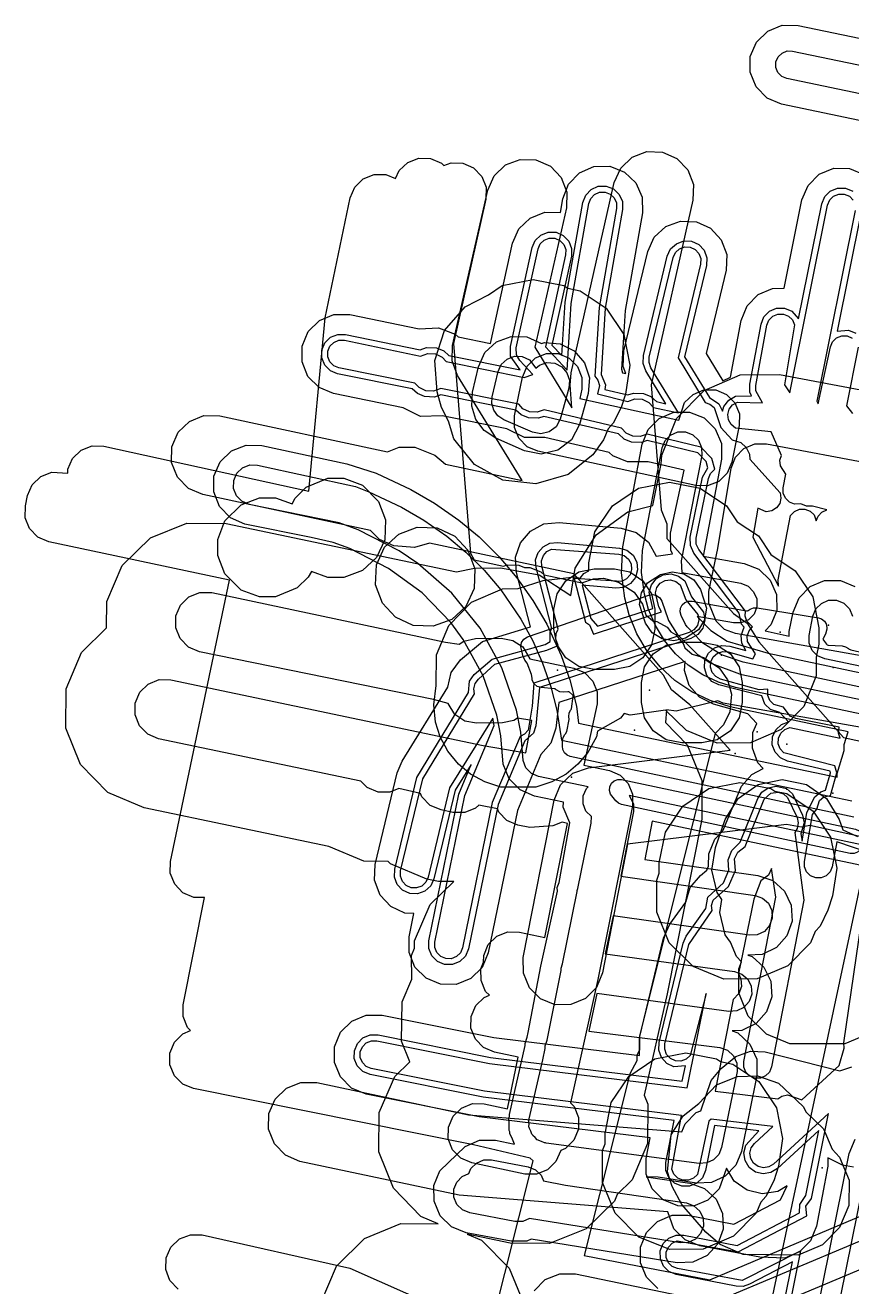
# Model space of a CAD drawing. Header units: metres. Extents: x 3158 to 3711, y 9867 to 11440.
# Drawn here: x 3278.4 to 3319.4, y 10563.4 to 10626 of the extents above; entities that cross this region are included whole.
import ezdxf

# ---------------------------------------------------------------- set-up
doc = ezdxf.new("R2010")
doc.units = ezdxf.units.M
for name, color, linetype in [('AI_GREENING_EXCLUSIONS', 1, 'Continuous'), ('AI_GREENING_LAWN', 82, 'Continuous'), ('AI_GREENING_REJECTED', 6, 'Continuous')]:
    doc.layers.add(name, color=color, linetype=linetype)

msp = doc.modelspace()

# ---------------------------------------------------------------- linework, layer by layer
at = {"layer": 'AI_GREENING_EXCLUSIONS'}
for points in [[(3327.07, 10619.76), (3315.944, 10622.08), (3315.225, 10622.386), (3314.679, 10622.942), (3314.387, 10623.666), (3314.394, 10624.446), (3314.699, 10625.165), (3315.256, 10625.711), (3315.98, 10626.003), (3316.76, 10625.996), (3328.158, 10623.619)], [(3327.512, 10620.996), (3316.209, 10623.353), (3315.958, 10623.46), (3315.766, 10623.655), (3315.664, 10623.908), (3315.667, 10624.181), (3315.774, 10624.432), (3315.968, 10624.624), (3316.222, 10624.726), (3316.495, 10624.723), (3327.893, 10622.346)], [(3322.621, 10585.123), (3317.345, 10586.275), (3316.923, 10586.19), (3316.185, 10586.335), (3308.309, 10585.35), (3307.062, 10578.962), (3306.766, 10578.24), (3306.217, 10577.686), (3305.497, 10577.385), (3304.716, 10577.382), (3303.994, 10577.678), (3303.441, 10578.228), (3303.139, 10578.947), (3303.136, 10579.728), (3304.66, 10587.538), (3304.985, 10588.301), (3305.591, 10588.868), (3306.375, 10589.139), (3313.388, 10590.016), (3311.391, 10592.27), (3310.491, 10593.008), (3310.089, 10593.74), (3305.639, 10598.763), (3298.487, 10600.295), (3297.741, 10600.084), (3296.713, 10600.164), (3295.996, 10600.473), (3295.56, 10600.922), (3287.241, 10602.704), (3286.525, 10603.014), (3285.981, 10603.573), (3285.693, 10604.299), (3285.704, 10605.079), (3286.014, 10605.795), (3286.573, 10606.339), (3287.299, 10606.627), (3288.079, 10606.616), (3296.402, 10604.833), (3296.979, 10605.062), (3297.759, 10605.051), (3298.745, 10604.669), (3299.271, 10604.218), (3303.072, 10603.404), (3299.869, 10608.623), (3299.6, 10609.343), (3299.623, 10610.112), (3301.371, 10617.816), (3301.689, 10618.529), (3302.255, 10619.066), (3302.984, 10619.345), (3303.764, 10619.324), (3304.477, 10619.006), (3305.013, 10618.44), (3305.293, 10617.711), (3305.272, 10616.931), (3303.704, 10610.021), (3305.548, 10607.017), (3305.458, 10608.14), (3305.502, 10608.742), (3307.65, 10618.199), (3307.968, 10618.912), (3308.534, 10619.449), (3309.263, 10619.728), (3310.043, 10619.706), (3310.756, 10619.388), (3311.293, 10618.822), (3311.572, 10618.093), (3311.551, 10617.313), (3309.47, 10608.153), (3309.965, 10601.941), (3310.256, 10601.248), (3310.259, 10600.53), (3313.557, 10596.808), (3314.231, 10596.322), (3314.815, 10595.388), (3319.012, 10590.651), (3323.612, 10589.646)], [(3286.017, 10563.263), (3285.613, 10563.687), (3285.403, 10564.233), (3285.418, 10564.818), (3285.656, 10565.353), (3286.08, 10565.756), (3286.626, 10565.966), (3287.211, 10565.952), (3294.54, 10564.299), (3301.507, 10561.209), (3303.623, 10569.639), (3303.472, 10569.768), (3300.67, 10570.422), (3286.782, 10573.216), (3286.242, 10573.442), (3285.829, 10573.856), (3285.606, 10574.398), (3285.608, 10574.983), (3285.833, 10575.523), (3286.248, 10575.936), (3286.635, 10576.096), (3286.482, 10576.25), (3286.259, 10576.791), (3286.26, 10577.377), (3287.33, 10582.705), (3286.792, 10582.712), (3286.255, 10582.943), (3285.846, 10583.362), (3285.629, 10583.906), (3285.637, 10584.491), (3288.558, 10598.451), (3279.596, 10600.363), (3279.059, 10600.595), (3278.651, 10601.014), (3278.434, 10601.558), (3278.442, 10602.143), (3278.551, 10602.654), (3278.783, 10603.191), (3279.202, 10603.599), (3279.746, 10603.816), (3280.547, 10603.762), (3280.551, 10603.962), (3280.785, 10604.498), (3281.207, 10604.904), (3281.752, 10605.118), (3282.337, 10605.107), (3292.505, 10602.881), (3293.314, 10611.472), (3294.553, 10617.431), (3294.781, 10617.97), (3295.199, 10618.38), (3295.741, 10618.599), (3296.326, 10618.594), (3296.805, 10618.391), (3296.982, 10618.793), (3297.406, 10619.197), (3297.952, 10619.409), (3298.537, 10619.395), (3299.072, 10619.159), (3299.189, 10619.036), (3299.55, 10619.176), (3300.135, 10619.162), (3300.67, 10618.926), (3301.074, 10618.502), (3301.286, 10617.957), (3301.272, 10617.372), (3299.675, 10610.212), (3300.513, 10599.803), (3300.693, 10599.458), (3302.152, 10599.147), (3302.329, 10599.217), (3302.914, 10599.208), (3303.194, 10599.087), (3303.457, 10599.091), (3304.001, 10598.875), (3304.163, 10598.718), (3306.033, 10598.319), (3306.624, 10598.52), (3307.111, 10598.551), (3307.859, 10598.362), (3308.631, 10597.86), (3309.043, 10597.257), (3309.211, 10596.729), (3309.562, 10596.431), (3309.757, 10596.409), (3310.268, 10596.124), (3310.458, 10595.885), (3310.692, 10595.764), (3311.069, 10595.317), (3311.141, 10595.091), (3311.503, 10594.784), (3312.079, 10594.612), (3312.851, 10594.11), (3313.263, 10593.507), (3313.46, 10592.804), (3313.38, 10591.921), (3313.066, 10591.272), (3312.655, 10590.843), (3308.891, 10575.843), (3308.904, 10575.14), (3308.774, 10574.864), (3308.768, 10574.601), (3308.417, 10573.952), (3306.155, 10564.941), (3312.395, 10563.732), (3323.017, 10568.228)], [(3309.808, 10563.301), (3309.254, 10563.851), (3308.952, 10564.57), (3308.949, 10565.351), (3309.245, 10566.073), (3309.795, 10566.627), (3310.514, 10566.929), (3311.295, 10566.932), (3313.585, 10566.486), (3315.89, 10567.692), (3316.223, 10568.389), (3315.761, 10568.107), (3314.99, 10567.987), (3314.231, 10568.171), (3313.601, 10568.631), (3313.211, 10569.271), (3312.847, 10568.237), (3312.294, 10567.687), (3311.572, 10567.39), (3310.792, 10567.391), (3310.072, 10567.692), (3309.521, 10568.245), (3309.224, 10568.967), (3309.226, 10569.747), (3309.432, 10570.767), (3300.955, 10571.811), (3295.342, 10572.941), (3294.621, 10573.241), (3294.071, 10573.794), (3293.774, 10574.516), (3293.775, 10575.296), (3294.076, 10576.016), (3294.629, 10576.567), (3295.35, 10576.864), (3296.131, 10576.862), (3301.669, 10575.748), (3308.905, 10574.861), (3308.898, 10575.745), (3310.086, 10580.678), (3310.404, 10581.374), (3311.192, 10582.476), (3311.417, 10583.194), (3311.917, 10583.793), (3312.241, 10584.055), (3312.321, 10584.252), (3312.341, 10584.873), (3312.643, 10585.595), (3313.037, 10586.015), (3313.952, 10588.224), (3314.462, 10588.815), (3315.04, 10589.106), (3314.774, 10589.391), (3314.499, 10590.121), (3314.524, 10590.901), (3314.721, 10591.335), (3314.264, 10591.823), (3312.573, 10592.293), (3311.876, 10592.645), (3311.367, 10593.236), (3311.124, 10593.978), (3311.157, 10594.423), (3304.897, 10592.387), (3304.751, 10591.104), (3304.503, 10590.364), (3304.009, 10589.797), (3302.845, 10587.03), (3301.392, 10579.952), (3301.089, 10579.233), (3300.534, 10578.684), (3299.812, 10578.39), (3299.031, 10578.395), (3298.312, 10578.698), (3297.764, 10579.253), (3297.469, 10579.975), (3297.474, 10580.756), (3297.71, 10581.907), (3297.267, 10581.925), (3296.558, 10582.251), (3296.029, 10582.824), (3295.759, 10583.557), (3295.789, 10584.336), (3296.883, 10588.891), (3297.126, 10589.476), (3299.39, 10593.138), (3299.566, 10593.869), (3300.025, 10594.5), (3301.105, 10595.418), (3303.498, 10596.137), (3302.803, 10598.832), (3302.756, 10599.591), (3302.997, 10600.313), (3303.489, 10600.892), (3304.162, 10601.246), (3304.919, 10601.323), (3307.99, 10601.046), (3308.739, 10600.826), (3309.346, 10600.336), (3309.72, 10599.649), (3310.535, 10599.765), (3310.448, 10599.953), (3310.439, 10600.796), (3311.11, 10603.916), (3309.322, 10604.338), (3308.306, 10604.326), (3307.584, 10604.628), (3307.392, 10604.794), (3304.209, 10605.545), (3303.193, 10605.533), (3302.315, 10605.965), (3299.11, 10606.619), (3298.045, 10606.586), (3297.171, 10607.015), (3293.725, 10607.718), (3293.006, 10608.02), (3292.457, 10608.574), (3292.162, 10609.297), (3292.166, 10610.077), (3292.468, 10610.797), (3293.022, 10611.346), (3293.745, 10611.641), (3294.525, 10611.637), (3297.967, 10610.935), (3298.934, 10610.987), (3299.754, 10610.665), (3299.906, 10610.539), (3301.517, 10610.21), (3302.595, 10615.177), (3302.908, 10615.892), (3303.471, 10616.433), (3304.198, 10616.717), (3304.982, 10616.7), (3305.102, 10617.379), (3305.385, 10618.106), (3305.925, 10618.669), (3306.64, 10618.983), (3307.42, 10619), (3308.147, 10618.717), (3308.71, 10618.177), (3309.024, 10617.463), (3309.041, 10616.683), (3308.186, 10611.842), (3308.013, 10608.935), (3308.063, 10608.746), (3308.214, 10608.71), (3308.087, 10609.056), (3308.118, 10609.834), (3309.306, 10614.775), (3309.633, 10615.484), (3310.206, 10616.013), (3310.938, 10616.283), (3311.718, 10616.252), (3312.427, 10615.925), (3312.956, 10615.352), (3313.226, 10614.62), (3313.195, 10613.84), (3312.201, 10609.704), (3313.028, 10608.35), (3313.419, 10608.541), (3313.942, 10611.346), (3314.231, 10612.07), (3314.776, 10612.629), (3315.494, 10612.936), (3316.071, 10612.943), (3316.955, 10617.332), (3317.256, 10618.053), (3317.809, 10618.603), (3318.53, 10618.9), (3319.311, 10618.898), (3320.031, 10618.598)], [(3315.715, 10560.834), (3316.48, 10564.615), (3314.354, 10563.503), (3314.035, 10563.399), (3313.7, 10563.407), (3310.721, 10563.987), (3310.36, 10564.135), (3310.083, 10564.41), (3309.932, 10564.77), (3309.931, 10565.16), (3310.079, 10565.521), (3310.353, 10565.798), (3310.713, 10565.949), (3311.104, 10565.95), (3313.738, 10565.437), (3316.834, 10567.057), (3316.857, 10567.46), (3317.146, 10567.909), (3317.799, 10571.134), (3315.75, 10569.249), (3315.417, 10569.046), (3315.031, 10568.986), (3314.652, 10569.078), (3314.337, 10569.308), (3314.134, 10569.641), (3314.074, 10570.027), (3314.166, 10570.406), (3314.823, 10571.114), (3312.616, 10571.385), (3312.167, 10569.155), (3312.017, 10568.795), (3311.741, 10568.519), (3311.38, 10568.371), (3310.99, 10568.372), (3310.629, 10568.522), (3310.354, 10568.799), (3310.206, 10569.159), (3310.207, 10569.55), (3310.625, 10571.628), (3301.152, 10572.791), (3295.539, 10573.921), (3295.179, 10574.071), (3294.903, 10574.348), (3294.755, 10574.708), (3294.756, 10575.099), (3294.906, 10575.459), (3295.182, 10575.734), (3295.543, 10575.883), (3295.933, 10575.882), (3301.509, 10574.76), (3311.021, 10573.595), (3311.174, 10574.354), (3310.608, 10574.305), (3310.254, 10574.468), (3309.989, 10574.755), (3309.855, 10575.121), (3309.87, 10575.511), (3311.058, 10580.444), (3311.217, 10580.792), (3312.195, 10582.159), (3312.295, 10582.715), (3313.07, 10583.439), (3313.328, 10584.069), (3313.302, 10584.578), (3313.472, 10585.036), (3313.886, 10585.444), (3314.766, 10587.614), (3314.967, 10587.926), (3315.286, 10588.151), (3315.685, 10588.238), (3316.185, 10588.108), (3316.481, 10587.853), (3316.986, 10586.791), (3317.072, 10586.411), (3316.907, 10585.87), (3316.963, 10585.495), (3317.204, 10586.927), (3317.598, 10587.701), (3317.894, 10587.956), (3318.131, 10588.033), (3318.371, 10588.892), (3318.348, 10588.982), (3316.245, 10589.473), (3315.89, 10589.634), (3315.623, 10589.919), (3315.485, 10590.284), (3315.498, 10590.674), (3315.659, 10591.029), (3315.944, 10591.296), (3316.283, 10591.423), (3315.853, 10591.883), (3315.404, 10592.039), (3315.122, 10592.309), (3314.963, 10592.712), (3312.841, 10593.257), (3312.493, 10593.433), (3312.238, 10593.728), (3312.116, 10594.099), (3312.145, 10594.488), (3312.321, 10594.836), (3312.617, 10595.091), (3312.988, 10595.213), (3313.377, 10595.184), (3314.165, 10594.964), (3313.974, 10595.329), (3313.947, 10595.718), (3314.096, 10596.117), (3313.963, 10596.267), (3313.849, 10596.82), (3311.601, 10599.791), (3311.423, 10600.174), (3311.419, 10600.595), (3312.028, 10603.568), (3312.284, 10604.031), (3312.2, 10604.341), (3311.784, 10604.785), (3309.276, 10605.382), (3308.997, 10605.287), (3308.504, 10605.306), (3308.143, 10605.457), (3307.859, 10605.715), (3304.162, 10606.589), (3303.884, 10606.494), (3303.391, 10606.513), (3303.03, 10606.664), (3302.772, 10606.896), (3299.05, 10607.657), (3298.736, 10607.546), (3298.243, 10607.566), (3297.882, 10607.717), (3297.627, 10607.947), (3293.925, 10608.698), (3293.566, 10608.849), (3293.291, 10609.126), (3293.143, 10609.487), (3293.145, 10609.877), (3293.297, 10610.237), (3293.574, 10610.512), (3293.935, 10610.659), (3294.325, 10610.657), (3298.027, 10609.897), (3298.34, 10610.007), (3298.834, 10609.987), (3299.195, 10609.836), (3299.45, 10609.607), (3302.98, 10608.891), (3302.505, 10609.571), (3302.493, 10610.048), (3303.572, 10614.962), (3303.729, 10615.32), (3304.01, 10615.59), (3304.373, 10615.732), (3304.763, 10615.725), (3305.121, 10615.568), (3305.391, 10615.287), (3305.533, 10614.924), (3305.526, 10614.533), (3304.558, 10610.13), (3305.047, 10609.602), (3305.211, 10612.25), (3306.087, 10617.205), (3306.229, 10617.568), (3306.498, 10617.85), (3306.856, 10618.007), (3307.246, 10618.015), (3307.609, 10617.874), (3307.891, 10617.604), (3308.048, 10617.247), (3308.056, 10616.857), (3307.191, 10611.959), (3306.995, 10608.67), (3307.207, 10608.146), (3307.177, 10607.927), (3308.323, 10607.652), (3308.602, 10607.747), (3309.095, 10607.727), (3309.456, 10607.576), (3309.74, 10607.318), (3310.208, 10607.212), (3309.21, 10608.846), (3309.075, 10609.211), (3309.091, 10609.601), (3310.278, 10614.541), (3310.442, 10614.896), (3310.728, 10615.16), (3311.095, 10615.295), (3311.484, 10615.28), (3311.839, 10615.116), (3312.104, 10614.83), (3312.238, 10614.464), (3312.223, 10614.074), (3311.132, 10609.535), (3312.365, 10607.517), (3312.838, 10607.208), (3313.018, 10606.853), (3313.083, 10607.083), (3313.323, 10607.391), (3313.663, 10607.583), (3314.454, 10607.6), (3314.373, 10607.794), (3314.369, 10608.18), (3314.925, 10611.162), (3315.07, 10611.525), (3315.342, 10611.804), (3315.701, 10611.958), (3316.091, 10611.962), (3316.453, 10611.817), (3316.785, 10611.423), (3317.935, 10617.135), (3318.086, 10617.495), (3318.362, 10617.77), (3318.723, 10617.919), (3319.113, 10617.918), (3319.473, 10617.768)], [(3320.295, 10584.923), (3318.687, 10585.461), (3318.455, 10584.234), (3318.352, 10583.981), (3318.161, 10583.786), (3317.91, 10583.679), (3317.637, 10583.676), (3317.383, 10583.779), (3317.188, 10583.97), (3317.082, 10584.221), (3317.079, 10584.494), (3317.483, 10586.819), (3317.698, 10587.096), (3317.834, 10587.516), (3318.042, 10587.694), (3318.37, 10587.774), (3318.681, 10588.887), (3318.594, 10589.233), (3316.064, 10589.878), (3315.878, 10590.077), (3315.781, 10590.333), (3315.79, 10590.606), (3315.903, 10590.854), (3316.102, 10591.041), (3316.358, 10591.137), (3318.847, 10590.612), (3318.766, 10590.856), (3318.802, 10591.158), (3316.648, 10591.585), (3316.378, 10591.702), (3316.042, 10592.155), (3315.565, 10592.292), (3315.367, 10592.481), (3315.257, 10592.731), (3315.269, 10593.05), (3314.833, 10593.014), (3312.921, 10593.546), (3312.677, 10593.669), (3312.499, 10593.876), (3312.414, 10594.135), (3312.434, 10594.408), (3312.557, 10594.651), (3312.765, 10594.83), (3313.024, 10594.915), (3313.296, 10594.895), (3314.513, 10594.556), (3314.647, 10594.799), (3314.263, 10595.407), (3314.244, 10595.68), (3314.331, 10595.939), (3314.503, 10596.136), (3314.223, 10596.417), (3314.134, 10596.676), (3314.15, 10596.92), (3311.84, 10599.972), (3311.716, 10600.24), (3311.713, 10600.535), (3312.321, 10603.508), (3312.427, 10603.759), (3312.641, 10603.959), (3312.494, 10604.491), (3311.942, 10605.056), (3309.281, 10605.703), (3308.938, 10605.581), (3308.564, 10605.6), (3308.231, 10605.76), (3308.005, 10606.004), (3304.168, 10606.91), (3303.824, 10606.788), (3303.45, 10606.807), (3303.118, 10606.967), (3302.906, 10607.19), (3299.045, 10607.978), (3298.677, 10607.84), (3298.303, 10607.86), (3297.97, 10608.019), (3297.76, 10608.24), (3293.985, 10608.991), (3293.733, 10609.097), (3293.541, 10609.291), (3293.438, 10609.544), (3293.439, 10609.817), (3293.545, 10610.069), (3293.739, 10610.261), (3293.992, 10610.365), (3294.265, 10610.363), (3298.032, 10609.575), (3298.4, 10609.713), (3298.774, 10609.693), (3299.106, 10609.534), (3299.317, 10609.313), (3303.182, 10608.524), (3303.603, 10608.66), (3302.956, 10609.358), (3302.794, 10609.65), (3302.786, 10609.984), (3303.865, 10614.898), (3303.975, 10615.148), (3304.172, 10615.338), (3304.426, 10615.437), (3304.699, 10615.432), (3304.949, 10615.322), (3305.139, 10615.125), (3305.238, 10614.871), (3305.233, 10614.598), (3304.232, 10610.041), (3305.305, 10608.882), (3305.507, 10612.198), (3306.382, 10617.152), (3306.481, 10617.407), (3306.67, 10617.604), (3306.92, 10617.714), (3307.194, 10617.72), (3307.448, 10617.621), (3307.645, 10617.432), (3307.755, 10617.182), (3307.761, 10616.909), (3306.892, 10611.994), (3306.69, 10608.585), (3306.838, 10608.391), (3306.908, 10608.127), (3306.819, 10607.704), (3308.318, 10607.33), (3308.661, 10607.453), (3309.035, 10607.433), (3309.368, 10607.274), (3309.594, 10607.029), (3310.838, 10606.755), (3309.466, 10609.002), (3309.371, 10609.258), (3309.382, 10609.531), (3310.57, 10614.471), (3310.685, 10614.719), (3310.885, 10614.905), (3311.141, 10614.999), (3311.414, 10614.988), (3311.662, 10614.874), (3311.848, 10614.673), (3311.942, 10614.417), (3311.931, 10614.144), (3310.811, 10609.485), (3312.162, 10607.273), (3312.395, 10607.198), (3312.603, 10607.021), (3312.938, 10606.041), (3313.489, 10605.416), (3313.918, 10605.291), (3314.187, 10605.048), (3314.346, 10604.716), (3314.366, 10604.469), (3315.872, 10602.797), (3315.915, 10602.527), (3315.852, 10602.261), (3315.691, 10602.04), (3315.459, 10601.897), (3315.189, 10601.854), (3314.771, 10602.027), (3314.518, 10600.585), (3315.798, 10598.151), (3315.771, 10598.469), (3316.39, 10601.67), (3316.579, 10601.867), (3316.829, 10601.977), (3317.102, 10601.983), (3317.356, 10601.884), (3317.554, 10601.695), (3317.665, 10601.4), (3317.752, 10601.632), (3317.939, 10601.832), (3318.197, 10601.945), (3317.471, 10602.137), (3317.182, 10602.124), (3316.899, 10602.251), (3316.591, 10602.23), (3316.337, 10602.33), (3316.14, 10602.519), (3316.031, 10602.77), (3316.026, 10603.043), (3316.148, 10603.725), (3315.887, 10604.138), (3315.863, 10604.41), (3315.937, 10604.643), (3315.435, 10605.821), (3313.66, 10606.008), (3313.445, 10606.176), (3313.31, 10606.414), (3313.277, 10606.685), (3313.35, 10606.948), (3313.519, 10607.163), (3313.757, 10607.298), (3315.005, 10607.257), (3314.666, 10607.855), (3314.664, 10608.125), (3315.22, 10611.108), (3315.321, 10611.361), (3315.512, 10611.557), (3315.763, 10611.664), (3316.036, 10611.667), (3316.289, 10611.566), (3316.485, 10611.375), (3316.593, 10611.124), (3316.092, 10608.15), (3316.353, 10607.762), (3318.23, 10617.076), (3318.335, 10617.328), (3318.528, 10617.52), (3318.781, 10617.624), (3319.054, 10617.624), (3319.306, 10617.519), (3319.499, 10617.325)], [(3319.602, 10616.799), (3317.698, 10607.35), (3317.759, 10607.21), (3318.37, 10610.044), (3318.479, 10610.295), (3318.675, 10610.485), (3318.929, 10610.585), (3319.202, 10610.581), (3319.453, 10610.472)], [(3319.896, 10616.74), (3318.702, 10610.812), (3319.265, 10610.874), (3319.623, 10610.719)], [(3319.743, 10610.022), (3319.169, 10607.108), (3319.469, 10606.733)], [(3293.11, 10562.611), (3293.867, 10564.409), (3295.254, 10565.781), (3297.061, 10566.517), (3298.914, 10566.506), (3298.057, 10566.874), (3296.695, 10568.27), (3295.971, 10570.082), (3295.995, 10572.033), (3296.764, 10573.826), (3297.508, 10574.551), (3297.1, 10575.569), (3297.122, 10577.519), (3297.605, 10578.648), (3297.595, 10579.82), (3297.741, 10580.181), (3297.746, 10580.555), (3298.513, 10582.349), (3299.685, 10583.494), (3298.934, 10583.5), (3298.346, 10583.622), (3296.55, 10584.383), (3296.44, 10584.495), (3295.233, 10584.503), (3293.489, 10585.238), (3284.333, 10587.15), (3282.538, 10587.913), (3281.172, 10589.306), (3280.442, 10591.115), (3280.461, 10593.066), (3281.224, 10594.861), (3282.47, 10596.084), (3282.482, 10597.396), (3283.246, 10599.191), (3284.638, 10600.557), (3286.447, 10601.287), (3288.398, 10601.269), (3299.825, 10598.868), (3300.713, 10599.057), (3301.998, 10599.074), (3303.916, 10598.718), (3305.493, 10597.701), (3305.714, 10599.05), (3306.743, 10600.707), (3308.327, 10601.845), (3309.557, 10602.171), (3309.981, 10604.227), (3310.009, 10604.668), (3310.736, 10606.48), (3312.101, 10607.875), (3313.896, 10608.641), (3315.848, 10608.662), (3325.404, 10606.864)], [(3322.099, 10583.833), (3309.526, 10586.497), (3309.16, 10584.597), (3314.772, 10583.798), (3315.509, 10583.54), (3316.09, 10583.019), (3316.428, 10582.316), (3316.471, 10581.536), (3316.212, 10580.8), (3315.691, 10580.219), (3314.988, 10579.881), (3314.271, 10579.842), (3314.479, 10579.77), (3315.064, 10579.253), (3315.406, 10578.551), (3315.454, 10577.773), (3315.2, 10577.035), (3314.683, 10576.45), (3313.981, 10576.108), (3313.498, 10576.078), (3313.777, 10575.982), (3314.379, 10575.43), (3314.71, 10574.684), (3314.715, 10573.867), (3313.953, 10570.102), (3313.671, 10569.41), (3313.155, 10568.871), (3312.477, 10568.558), (3311.731, 10568.516), (3309.827, 10568.817), (3309.236, 10568.845), (3311.387, 10568.528), (3312.12, 10568.259), (3312.694, 10567.731), (3313.022, 10567.023), (3313.054, 10566.243), (3312.786, 10565.51), (3312.257, 10564.936), (3311.549, 10564.608), (3310.769, 10564.576), (3303.527, 10565.74), (3303.31, 10565.647), (3302.529, 10565.641), (3300.296, 10566.066), (3299.572, 10566.359), (3299.016, 10566.906), (3298.711, 10567.625), (3298.705, 10568.405), (3298.998, 10569.128), (3300.252, 10570.35), (3300.971, 10570.654), (3301.751, 10570.661), (3302.7, 10570.464), (3302.605, 10570.706), (3302.469, 10570.982), (3302.463, 10571.067), (3302.432, 10571.145), (3302.438, 10571.453), (3302.418, 10571.761), (3302.445, 10571.841), (3302.447, 10571.926), (3303.233, 10575.359), (3303.226, 10575.464), (3303.327, 10575.767), (3303.381, 10576.004), (3304.006, 10579.303), (3304.829, 10583.024), (3304.819, 10583.195), (3304.907, 10583.445), (3305.448, 10586.409), (3305.117, 10587.182), (3305.122, 10587.431), (3303.689, 10587.734), (3302.972, 10588.042), (3302.427, 10588.601), (3302.138, 10589.325), (3302.027, 10590.731), (3301.821, 10591.748), (3301.149, 10593.706), (3300.151, 10595.515), (3299.538, 10596.348), (3298.118, 10597.833), (3296.458, 10599.043), (3294.529, 10600.027), (3293.701, 10600.323), (3292.618, 10600.576), (3289.327, 10601.237), (3288.611, 10601.547), (3288.068, 10602.108), (3287.782, 10602.834), (3287.795, 10603.615), (3288.106, 10604.33), (3288.667, 10604.873), (3289.393, 10605.159), (3290.173, 10605.146), (3294.384, 10604.235), (3295.838, 10603.776), (3297.553, 10602.961), (3298.736, 10602.285), (3299.946, 10601.443), (3300.946, 10600.606), (3301.941, 10599.617), (3302.823, 10598.571), (3303.611, 10597.453), (3304.3, 10596.271), (3305.017, 10594.716), (3305.441, 10593.503), (3305.777, 10592.201), (3305.878, 10591.359), (3318.704, 10588.676), (3318.706, 10588.853), (3319.054, 10589.995), (3319.054, 10590.296), (3319.245, 10590.925), (3313.394, 10592.171), (3312.408, 10592.475), (3311.492, 10592.916), (3310.659, 10593.48), (3309.92, 10594.156), (3309.286, 10594.933), (3308.769, 10595.8), (3308.381, 10596.743), (3308.165, 10597.559), (3307.999, 10598.828), (3308.073, 10600.118), (3309.037, 10605.208), (3309.329, 10605.931), (3309.876, 10606.488), (3310.594, 10606.793), (3311.374, 10606.8), (3312.098, 10606.508), (3312.655, 10605.961), (3312.96, 10605.243), (3312.967, 10604.463), (3312.056, 10599.654), (3314.095, 10599.283), (3314.821, 10598.997), (3315.382, 10598.454), (3315.693, 10597.738), (3315.706, 10596.958), (3315.419, 10596.232), (3315.133, 10595.937), (3316.327, 10595.677), (3316.327, 10595.908), (3316.513, 10596.86), (3316.81, 10597.582), (3317.36, 10598.135), (3318.08, 10598.436), (3318.86, 10598.439), (3319.582, 10598.142)], [(3320.441, 10591.692), (3313.668, 10593.132), (3312.822, 10593.386), (3312.035, 10593.756), (3311.319, 10594.232), (3310.682, 10594.805), (3310.134, 10595.464), (3309.685, 10596.201), (3309.346, 10597.003), (3309.143, 10597.766), (3308.999, 10598.836), (3309.055, 10599.932), (3310.019, 10605.021), (3310.166, 10605.383), (3310.439, 10605.662), (3310.798, 10605.814), (3311.188, 10605.818), (3311.55, 10605.672), (3311.828, 10605.398), (3311.981, 10605.039), (3311.985, 10604.649), (3310.962, 10599.416), (3311.005, 10598.829), (3313.917, 10598.3), (3314.28, 10598.156), (3314.56, 10597.885), (3314.715, 10597.527), (3314.722, 10597.137), (3314.579, 10596.774), (3314.307, 10596.494), (3313.949, 10596.338), (3313.559, 10596.332), (3311.766, 10596.657), (3312.431, 10595.958), (3313.251, 10595.432), (3315.272, 10594.834), (3322.292, 10593.348)], [(3322.686, 10594.209), (3313.662, 10595.803), (3313.117, 10596.015), (3312.694, 10596.42), (3312.342, 10597.317), (3312.334, 10597.902), (3312.777, 10600.026), (3313.45, 10604.024), (3313.668, 10604.567), (3314.077, 10604.986), (3314.616, 10605.216), (3315.201, 10605.222), (3326.08, 10603.176)], [(3322.644, 10584.74), (3308.393, 10587.76), (3308.596, 10587.357), (3308.598, 10586.967), (3307.98, 10583.755), (3314.632, 10582.808), (3315, 10582.679), (3315.29, 10582.419), (3315.459, 10582.067), (3315.481, 10581.677), (3315.351, 10581.309), (3315.091, 10581.018), (3314.739, 10580.85), (3314.35, 10580.828), (3307.585, 10581.791), (3307.189, 10579.906), (3313.607, 10579.033), (3313.976, 10578.906), (3314.268, 10578.647), (3314.439, 10578.297), (3314.463, 10577.907), (3314.336, 10577.538), (3314.077, 10577.246), (3313.727, 10577.075), (3313.337, 10577.051), (3306.777, 10577.943), (3306.384, 10576.074), (3312.88, 10575.256), (3313.266, 10575.123), (3313.567, 10574.847), (3313.732, 10574.474), (3313.735, 10574.065), (3312.973, 10570.3), (3312.832, 10569.954), (3312.574, 10569.684), (3312.235, 10569.528), (3311.862, 10569.507), (3304.27, 10570.508), (3304.23, 10570.522), (3304.188, 10570.523), (3304.046, 10570.584), (3303.9, 10570.634), (3303.869, 10570.662), (3303.83, 10570.678), (3303.723, 10570.789), (3303.607, 10570.891), (3303.588, 10570.929), (3303.559, 10570.959), (3303.503, 10571.103), (3303.435, 10571.241), (3303.432, 10571.283), (3303.416, 10571.322), (3303.419, 10571.477), (3303.409, 10571.63), (3303.423, 10571.67), (3303.424, 10571.713), (3304.112, 10574.639), (3304.228, 10575.206), (3304.218, 10575.339), (3304.312, 10575.62), (3305.014, 10579.074), (3305.006, 10579.193), (3305.084, 10579.418), (3305.812, 10583.002), (3305.809, 10583.054), (3305.841, 10583.144), (3306.503, 10586.4), (3306.513, 10586.717), (3306.244, 10586.996), (3306.102, 10587.359), (3306.109, 10587.749), (3306.265, 10588.107), (3306.353, 10588.192), (3303.897, 10588.713), (3303.538, 10588.866), (3303.266, 10589.146), (3303.121, 10589.508), (3303.016, 10590.905), (3302.793, 10591.999), (3302.068, 10594.111), (3300.991, 10596.066), (3299.592, 10597.807), (3297.901, 10599.287), (3296.971, 10599.906), (3294.947, 10600.948), (3293.997, 10601.299), (3289.538, 10602.214), (3289.18, 10602.37), (3288.909, 10602.65), (3288.766, 10603.013), (3288.772, 10603.403), (3288.928, 10603.761), (3289.208, 10604.032), (3289.571, 10604.176), (3289.961, 10604.169), (3294.817, 10603.104), (3295.47, 10602.846), (3297.095, 10602.072), (3298.208, 10601.435), (3299.35, 10600.64), (3300.287, 10599.854), (3301.194, 10598.953), (3302.023, 10597.971), (3303.014, 10596.523), (3303.601, 10595.445), (3304.094, 10594.331), (3304.501, 10593.156), (3304.796, 10592.009), (3305.036, 10590.516), (3319.43, 10587.503)], [(3322.354, 10593.653), (3318.085, 10594.545), (3317.729, 10594.696), (3317.456, 10594.971), (3317.309, 10595.329), (3317.308, 10595.716), (3317.495, 10596.668), (3317.643, 10597.029), (3317.918, 10597.306), (3318.278, 10597.456), (3318.668, 10597.457), (3319.029, 10597.309), (3319.306, 10597.034), (3319.456, 10596.674)], [(3322.077, 10590.762), (3313.053, 10592.357), (3312.781, 10592.463), (3310.723, 10591.946), (3310.23, 10592.027), (3310.18, 10591.389), (3311.26, 10590.289), (3311.99, 10588.512), (3311.996, 10586.591), (3310.264, 10577.929), (3309.127, 10572.894), (3309.311, 10572.442), (3309.298, 10570.491), (3308.539, 10568.694), (3307.79, 10567.954), (3307.651, 10567.627), (3306.254, 10566.254), (3304.438, 10565.524), (3302.48, 10565.547), (3300.348, 10565.999), (3301.069, 10565.695), (3302.441, 10564.309), (3303.177, 10562.503)], [(3320.219, 10575.928), (3319.079, 10575.436), (3316.353, 10575.444), (3315.2, 10575.912), (3314.294, 10576.818), (3313.826, 10577.971), (3313.826, 10579.159), (3313.956, 10579.505), (3313.956, 10579.505), (3313.71, 10579.771), (3313.411, 10580.486), (3313.152, 10580.853), (3312.89, 10581.964), (3312.989, 10582.611), (3312.75, 10582.949), (3312.488, 10584.06), (3312.66, 10585.188), (3313.154, 10586.574), (3313.788, 10587.615), (3314.785, 10588.318), (3315.98, 10588.566), (3317.174, 10588.318), (3318.171, 10587.615), (3318.806, 10586.574), (3318.991, 10586.055), (3319.715, 10585.737)], [(3315.989, 10560.671), (3316.899, 10565.173), (3313.992, 10563.696), (3310.779, 10564.281), (3310.526, 10564.385), (3310.332, 10564.577), (3310.226, 10564.829), (3310.225, 10565.102), (3310.329, 10565.355), (3310.521, 10565.549), (3310.773, 10565.655), (3313.784, 10565.123), (3317.195, 10566.907), (3317.146, 10567.381), (3317.422, 10567.759), (3318.276, 10571.98), (3315.547, 10569.47), (3315.314, 10569.328), (3315.044, 10569.286), (3314.778, 10569.35), (3314.558, 10569.511), (3314.416, 10569.744), (3314.374, 10570.014), (3314.438, 10570.28), (3314.599, 10570.5), (3315.504, 10571.333), (3312.452, 10571.707), (3312.334, 10571.599), (3311.768, 10568.962), (3311.574, 10568.769), (3311.322, 10568.665), (3311.049, 10568.666), (3310.797, 10568.771), (3310.604, 10568.965), (3310.5, 10569.217), (3310.986, 10571.886), (3301.211, 10573.085), (3295.598, 10574.215), (3295.346, 10574.32), (3295.153, 10574.514), (3295.049, 10574.766), (3295.05, 10575.039), (3295.155, 10575.292), (3295.349, 10575.484), (3295.601, 10575.588), (3295.874, 10575.588), (3301.461, 10574.463), (3311.26, 10573.263), (3312.203, 10577.935), (3311.409, 10574.865), (3311.208, 10574.68), (3310.952, 10574.585), (3310.679, 10574.596), (3310.431, 10574.711), (3310.245, 10574.911), (3310.151, 10575.168), (3310.162, 10575.441), (3311.35, 10580.374), (3312.498, 10582.067), (3312.476, 10582.311), (3312.558, 10582.571), (3313.319, 10583.254), (3313.66, 10584.038), (3313.615, 10584.616), (3313.775, 10584.948), (3314.145, 10585.234), (3315.083, 10587.583), (3315.408, 10587.877), (3315.778, 10587.933), (3316.037, 10587.847), (3316.244, 10587.668), (3316.712, 10586.669), (3316.772, 10586.403), (3316.726, 10586.134), (3316.595, 10585.927), (3317.054, 10582.578), (3315.448, 10574.293), (3315.344, 10574.041), (3315.152, 10573.846), (3314.9, 10573.741), (3314.627, 10573.739), (3314.375, 10573.843), (3314.18, 10574.035), (3314.075, 10574.287), (3314.073, 10574.56), (3315.657, 10582.726), (3315.446, 10584.14), (3315.289, 10583.812), (3314.918, 10583.527), (3314.573, 10582.62), (3313.811, 10578.932), (3313.93, 10578.659), (3313.95, 10578.285), (3313.824, 10577.935), (3313.552, 10577.646), (3312.654, 10573.093), (3315.76, 10572.712), (3315.963, 10572.848), (3316.231, 10572.901), (3316.949, 10572.662), (3318.807, 10574.371), (3319.049, 10575.217), (3319.035, 10575.488), (3320.394, 10584.809)], [(3319.509, 10569.326), (3318.965, 10569.423), (3318.242, 10569.781), (3318.245, 10569.375), (3317.67, 10566.386), (3317.376, 10565.664), (3316.827, 10565.108), (3316.108, 10564.805), (3314.872, 10564.844), (3311.884, 10565.419), (3311.161, 10565.713), (3310.605, 10566.261), (3310.301, 10567.109), (3299.962, 10567.936), (3292.054, 10569.606), (3291.338, 10569.914), (3290.793, 10570.474), (3290.505, 10571.199), (3290.516, 10571.979), (3290.824, 10572.696), (3291.384, 10573.24), (3292.109, 10573.528), (3292.889, 10573.518), (3300.411, 10571.913), (3311.001, 10571.066), (3311.166, 10571.472), (3311.715, 10572.027), (3311.942, 10572.122), (3312.455, 10573.621), (3312.956, 10574.22), (3313.674, 10574.818), (3314.41, 10575.077), (3315.134, 10575.048), (3318.839, 10574.1), (3319.425, 10574.306)], [(3316.069, 10554.029), (3319.296, 10569.989), (3319.596, 10570.709)], [(3315.816, 10547.73), (3320.276, 10569.791)], [(3303.67, 10563.186), (3304.227, 10563.734), (3304.95, 10564.026), (3305.73, 10564.02), (3312.566, 10562.601), (3319.804, 10565.643)], [(3312.697, 10561.246), (3320.702, 10564.61)]]:
    msp.add_lwpolyline(points, dxfattribs=at)
for points in [[(3299.692, 10605.47), (3299.429, 10606.352), (3299.083, 10607.034), (3298.866, 10607.806), (3298.746, 10609.362), (3299.23, 10610.846), (3300.245, 10612.031), (3301.402, 10612.618), (3302.088, 10613.077), (3303.619, 10613.381), (3305.15, 10613.077), (3305.349, 10612.944), (3305.952, 10612.824), (3307.249, 10611.957), (3308.117, 10610.659), (3308.421, 10609.128), (3308.2, 10607.687), (3307.988, 10607.033), (3307.595, 10606.243), (3307.346, 10605.975), (3307.117, 10605.426), (3306.584, 10604.67), (3305.356, 10603.698), (3303.761, 10603.234), (3302.128, 10603.42), (3300.723, 10604.193), (3299.692, 10605.47)], [(3302.53, 10610.56), (3303.31, 10610.535), (3304.034, 10610.199), (3304.188, 10610.249), (3304.966, 10610.189), (3305.662, 10609.835), (3306.17, 10609.243), (3306.412, 10608.501), (3306.352, 10607.723), (3305.919, 10606.178), (3305.522, 10605.429), (3304.852, 10604.912), (3304.027, 10604.718), (3303.196, 10604.884), (3301.769, 10605.504), (3301.193, 10605.885), (3300.78, 10606.439), (3300.581, 10607.101), (3300.619, 10607.791), (3300.909, 10609.039), (3301.23, 10609.75), (3301.799, 10610.284), (3302.53, 10610.56)], [(3303.083, 10609.561), (3303.439, 10609.4), (3303.756, 10608.981), (3303.936, 10609.135), (3304.307, 10609.256), (3304.696, 10609.226), (3305.044, 10609.049), (3305.298, 10608.753), (3305.419, 10608.382), (3305.389, 10607.993), (3304.956, 10606.448), (3304.758, 10606.074), (3304.422, 10605.815), (3304.01, 10605.718), (3303.594, 10605.801), (3302.168, 10606.421), (3301.88, 10606.612), (3301.673, 10606.889), (3301.574, 10607.22), (3301.593, 10607.565), (3301.883, 10608.813), (3302.044, 10609.168), (3302.328, 10609.435), (3302.693, 10609.573), (3303.083, 10609.561)], [(3303.322, 10605.083), (3302.917, 10605.499), (3302.7, 10606.038), (3302.704, 10606.619), (3303.097, 10608.536), (3303.324, 10609.075), (3303.741, 10609.486), (3304.283, 10609.707), (3304.868, 10609.704), (3305.407, 10609.476), (3305.819, 10609.06), (3306.039, 10608.518), (3306.036, 10607.933), (3305.941, 10607.469), (3310.843, 10606.405), (3311.137, 10607.269), (3311.553, 10607.68), (3312.096, 10607.901), (3312.681, 10607.898), (3313.22, 10607.67), (3313.632, 10607.254), (3313.852, 10606.712), (3313.849, 10606.127), (3313.477, 10604.315), (3313.247, 10603.772), (3312.826, 10603.36), (3312.279, 10603.141), (3311.689, 10603.151), (3303.855, 10604.852), (3303.322, 10605.083)], [(3291.67, 10602.24), (3291.829, 10602.525), (3292.369, 10603.065), (3293.445, 10603.513), (3294.237, 10603.513), (3295.154, 10603.172), (3295.96, 10602.366), (3296.301, 10601.449), (3296.262, 10600.463), (3295.853, 10599.581), (3295.154, 10598.934), (3294.237, 10598.593), (3293.445, 10598.593), (3292.624, 10598.894), (3292.465, 10598.609), (3291.925, 10598.069), (3290.849, 10597.621), (3290.057, 10597.621), (3289.14, 10597.962), (3288.334, 10598.768), (3287.993, 10599.685), (3287.993, 10600.477), (3288.334, 10601.394), (3289.14, 10602.2), (3290.057, 10602.541), (3290.849, 10602.541), (3291.67, 10602.24)], [(3299.018, 10590.674), (3298.781, 10591.415), (3298.691, 10592.265), (3298.815, 10593.234), (3298.834, 10594.757), (3299.439, 10596.201), (3300.573, 10597.361), (3302.097, 10598.019), (3302.877, 10598.039), (3304.126, 10598.445), (3305.676, 10598.629), (3305.961, 10598.548), (3306.145, 10598.781), (3306.382, 10598.914), (3306.382, 10599.321), (3306.686, 10600.852), (3307.554, 10602.149), (3308.851, 10603.017), (3310.382, 10603.321), (3311.913, 10603.017), (3313.21, 10602.149), (3313.74, 10601.358), (3314.796, 10600.652), (3315.412, 10599.729), (3316.622, 10598.92), (3317.49, 10597.623), (3317.794, 10596.092), (3317.794, 10595.286), (3317.663, 10594.627), (3317.663, 10593.702), (3317.043, 10592.18), (3315.92, 10591.036), (3314.411, 10590.389), (3312.75, 10590.373), (3311.228, 10590.993), (3310.194, 10592.006), (3308.431, 10591.753), (3308.145, 10591.833), (3307.962, 10591.6), (3306.821, 10590.961), (3306.759, 10590.674), (3306.344, 10589.907), (3305.844, 10589.316), (3305.264, 10588.827), (3304.546, 10588.449), (3303.756, 10588.179), (3302.017, 10588.179), (3301.223, 10588.449), (3300.509, 10588.827), (3299.925, 10589.316), (3299.385, 10589.971), (3299.018, 10590.674)], [(3298.861, 10601.047), (3299.742, 10600.637), (3300.389, 10599.938), (3300.731, 10599.021), (3300.691, 10598.035), (3300.282, 10597.154), (3299.583, 10596.506), (3298.666, 10596.165), (3297.68, 10596.204), (3296.799, 10596.614), (3296.151, 10597.313), (3295.81, 10598.23), (3295.849, 10599.216), (3296.258, 10600.097), (3296.957, 10600.744), (3297.874, 10601.086), (3298.861, 10601.047)], [(3304.476, 10595.404), (3304.471, 10595.885), (3304.553, 10596.051), (3303.771, 10599.082), (3303.748, 10599.461), (3303.868, 10599.822), (3304.114, 10600.112), (3304.451, 10600.289), (3304.829, 10600.327), (3307.901, 10600.05), (3308.275, 10599.94), (3308.579, 10599.695), (3308.765, 10599.352), (3308.807, 10598.964), (3308.697, 10598.59), (3308.452, 10598.286), (3308.109, 10598.1), (3307.721, 10598.058), (3306.062, 10598.208), (3306.489, 10596.55), (3306.819, 10596.166), (3309.561, 10597.058), (3309.386, 10597.858), (3309.494, 10598.233), (3309.737, 10598.538), (3310.078, 10598.727), (3310.466, 10598.77), (3310.841, 10598.662), (3311.146, 10598.419), (3311.473, 10597.629), (3312.08, 10596.862), (3312.139, 10596.468), (3312.039, 10596.082), (3311.796, 10595.766), (3311.449, 10595.569), (3303.941, 10593.127), (3303.759, 10591.231), (3303.635, 10590.861), (3303.214, 10590.484), (3301.885, 10587.328), (3300.413, 10580.153), (3300.261, 10579.793), (3299.984, 10579.519), (3299.622, 10579.372), (3299.232, 10579.374), (3298.873, 10579.526), (3298.598, 10579.803), (3298.451, 10580.165), (3298.454, 10580.555), (3299.945, 10587.826), (3300.546, 10589.302), (3299.762, 10588.035), (3298.706, 10583.636), (3298.543, 10583.282), (3298.256, 10583.017), (3297.89, 10582.882), (3297.5, 10582.897), (3297.146, 10583.06), (3296.881, 10583.347), (3296.746, 10583.713), (3296.762, 10584.103), (3297.855, 10588.658), (3300.412, 10592.888), (3300.474, 10593.45), (3300.704, 10593.766), (3301.587, 10594.542), (3304.218, 10595.268), (3304.476, 10595.404)], [(3304.865, 10595.215), (3304.743, 10595.535), (3304.761, 10595.807), (3304.869, 10596.026), (3304.062, 10599.156), (3304.045, 10599.422), (3304.13, 10599.675), (3304.302, 10599.878), (3304.538, 10600.001), (3307.874, 10599.751), (3308.136, 10599.674), (3308.348, 10599.503), (3308.479, 10599.263), (3308.508, 10598.991), (3308.431, 10598.729), (3308.259, 10598.517), (3308.019, 10598.386), (3305.665, 10598.545), (3306.224, 10596.376), (3306.425, 10596.236), (3306.612, 10595.784), (3309.998, 10596.885), (3309.851, 10597.136), (3309.684, 10597.833), (3309.76, 10598.095), (3309.93, 10598.309), (3310.169, 10598.441), (3310.441, 10598.472), (3310.703, 10598.396), (3310.917, 10598.226), (3311.193, 10597.487), (3311.798, 10596.76), (3311.839, 10596.484), (3311.769, 10596.213), (3311.599, 10595.992), (3311.357, 10595.855), (3303.654, 10593.349), (3303.581, 10592.196), (3303.375, 10591.01), (3303.196, 10590.804), (3302.977, 10590.695), (3301.597, 10587.417), (3300.119, 10580.213), (3300.013, 10579.961), (3299.819, 10579.769), (3299.566, 10579.666), (3299.293, 10579.668), (3299.041, 10579.774), (3298.849, 10579.968), (3298.746, 10580.221), (3298.748, 10580.494), (3300.239, 10587.766), (3301.687, 10591.238), (3301.623, 10591.614), (3299.482, 10588.152), (3298.415, 10583.706), (3298.3, 10583.458), (3298.1, 10583.273), (3297.843, 10583.178), (3297.57, 10583.189), (3297.322, 10583.303), (3297.137, 10583.504), (3297.043, 10583.76), (3297.053, 10584.033), (3298.147, 10588.588), (3300.721, 10592.818), (3300.683, 10593.059), (3300.747, 10593.324), (3300.907, 10593.545), (3301.731, 10594.279), (3304.31, 10594.982), (3304.865, 10595.215)], [(3309.069, 10598.431), (3309.502, 10597.782), (3309.655, 10597.017), (3309.655, 10596.017), (3309.502, 10595.251), (3309.069, 10594.602), (3308.42, 10594.169), (3307.655, 10594.017), (3306.655, 10594.017), (3305.889, 10594.169), (3305.241, 10594.602), (3304.807, 10595.251), (3304.655, 10596.017), (3304.655, 10597.017), (3304.807, 10597.782), (3305.241, 10598.431), (3305.889, 10598.864), (3306.655, 10599.017), (3307.655, 10599.017), (3308.42, 10598.864), (3309.069, 10598.431)], [(3310.514, 10598.869), (3311.092, 10598.774), (3311.589, 10598.466), (3311.931, 10597.99), (3312.223, 10597.071), (3312.128, 10596.493), (3311.82, 10595.996), (3311.175, 10595.577), (3310.605, 10595.444), (3310.028, 10595.539), (3309.53, 10595.847), (3309.189, 10596.323), (3308.896, 10597.242), (3308.991, 10597.82), (3309.3, 10598.317), (3309.945, 10598.736), (3310.514, 10598.869)], [(3300.238, 10591.464), (3299.747, 10591.783), (3299.402, 10592.333), (3298.677, 10592.535), (3287.07, 10594.906), (3286.532, 10595.135), (3286.122, 10595.553), (3285.903, 10596.095), (3285.908, 10596.681), (3286.137, 10597.219), (3286.555, 10597.629), (3287.098, 10597.848), (3287.683, 10597.843), (3299.269, 10595.374), (3299.961, 10595.28), (3300.186, 10595.435), (3300.759, 10595.557), (3302.043, 10595.574), (3302.619, 10595.467), (3303.11, 10595.148), (3303.466, 10594.549), (3305.636, 10594.096), (3306.174, 10593.867), (3306.584, 10593.451), (3306.803, 10592.909), (3306.799, 10592.325), (3306.134, 10589.279), (3307.405, 10589.002), (3307.934, 10588.773), (3308.338, 10588.362), (3308.557, 10587.829), (3308.559, 10587.253), (3306.837, 10578.642), (3305.474, 10572.506), (3305.653, 10572.325), (3305.874, 10571.782), (3305.87, 10571.197), (3305.642, 10570.658), (3305.226, 10570.247), (3304.989, 10570.151), (3304.757, 10569.595), (3304.338, 10569.183), (3303.793, 10568.964), (3303.206, 10568.971), (3300.575, 10569.529), (3300.038, 10569.759), (3299.629, 10570.178), (3299.412, 10570.722), (3299.419, 10571.307), (3299.65, 10571.845), (3300.069, 10572.254), (3300.612, 10572.471), (3301.198, 10572.463), (3302.352, 10572.219), (3302.878, 10574.772), (3301.705, 10575.02), (3301.167, 10575.25), (3300.758, 10575.669), (3300.54, 10576.212), (3300.547, 10576.797), (3300.777, 10577.335), (3301.196, 10577.744), (3301.461, 10577.85), (3301.267, 10578.041), (3301.038, 10578.58), (3301.033, 10579.165), (3301.166, 10579.494), (3301.17, 10579.833), (3301.4, 10580.371), (3301.819, 10580.78), (3302.362, 10580.998), (3302.948, 10580.991), (3304.207, 10580.725), (3305.336, 10586.382), (3305.055, 10586.444), (3304.604, 10586.26), (3303.452, 10586.179), (3302.865, 10586.301), (3302.326, 10586.529), (3301.916, 10586.947), (3301.85, 10587.11), (3300.922, 10587.29), (3300.772, 10587.142), (3300.23, 10586.923), (3299.644, 10586.927), (3299.057, 10587.049), (3298.518, 10587.278), (3298.108, 10587.695), (3298.036, 10587.871), (3296.968, 10588.108), (3296.523, 10587.927), (3295.938, 10587.931), (3295.398, 10588.158), (3295.079, 10588.481), (3285.048, 10590.576), (3284.51, 10590.805), (3284.1, 10591.222), (3283.881, 10591.765), (3283.887, 10592.351), (3284.116, 10592.889), (3284.533, 10593.299), (3285.076, 10593.518), (3285.662, 10593.512), (3301.153, 10590.251), (3303.268, 10589.89), (3303.563, 10591.483), (3302.843, 10591.614), (3302.671, 10591.496), (3302.098, 10591.374), (3300.814, 10591.357), (3300.238, 10591.464)], [(3312.757, 10595.232), (3313.405, 10594.799), (3313.839, 10594.15), (3313.991, 10593.384), (3313.991, 10592.384), (3313.839, 10591.619), (3313.405, 10590.97), (3312.757, 10590.537), (3311.991, 10590.384), (3310.991, 10590.384), (3310.226, 10590.537), (3309.577, 10590.97), (3309.143, 10591.619), (3308.991, 10592.384), (3308.991, 10593.384), (3309.143, 10594.15), (3309.577, 10594.799), (3310.226, 10595.232), (3310.991, 10595.384), (3311.991, 10595.384), (3312.757, 10595.232)], [(3311.048, 10587.245), (3312.345, 10588.112), (3313.876, 10588.417), (3315.407, 10588.112), (3315.606, 10587.979), (3316.209, 10587.859), (3317.506, 10586.992), (3318.374, 10585.694), (3318.678, 10584.164), (3318.471, 10582.793), (3318.245, 10582.068), (3317.852, 10581.278), (3317.604, 10581.01), (3317.374, 10580.462), (3316.251, 10579.318), (3314.742, 10578.67), (3313.082, 10578.655), (3311.559, 10579.275), (3310.372, 10580.462), (3309.752, 10581.984), (3309.752, 10583.567), (3309.876, 10583.904), (3309.876, 10584.417), (3310.181, 10585.947), (3311.048, 10587.245)], [(3308.362, 10573.822), (3309.659, 10574.689), (3311.19, 10574.993), (3312.721, 10574.689), (3312.92, 10574.556), (3313.523, 10574.436), (3314.82, 10573.569), (3315.687, 10572.271), (3315.992, 10570.74), (3315.785, 10569.37), (3315.558, 10568.644), (3315.166, 10567.855), (3314.917, 10567.587), (3314.688, 10567.038), (3313.565, 10565.894), (3312.056, 10565.247), (3310.395, 10565.231), (3308.873, 10565.851), (3307.686, 10567.038), (3307.066, 10568.561), (3307.066, 10570.144), (3307.19, 10570.48), (3307.19, 10570.993), (3307.494, 10572.524), (3308.362, 10573.822)], [(3310.471, 10570.93), (3311.057, 10571.87), (3311.844, 10572.483), (3312.725, 10573.411), (3313.755, 10573.818), (3314.749, 10573.845), (3315.799, 10573.493), (3317.023, 10572.334), (3317.165, 10572.055), (3318.021, 10571.214), (3318.457, 10570.208), (3318.826, 10569.819), (3319.294, 10568.666), (3319.28, 10567.408), (3318.826, 10566.325), (3317.977, 10565.457), (3316.767, 10564.951), (3314.041, 10564.987), (3312.901, 10565.479), (3312.184, 10566.086), (3311, 10567.473), (3310.511, 10568.352), (3310.291, 10569.09), (3310.471, 10570.93)], [(3305.231, 10568.428), (3311.233, 10567.54), (3311.599, 10567.406), (3311.886, 10567.141), (3312.05, 10566.787), (3312.066, 10566.397), (3311.932, 10566.031), (3311.668, 10565.744), (3311.314, 10565.58), (3310.924, 10565.564), (3303.437, 10566.767), (3303.107, 10566.627), (3302.716, 10566.623), (3300.483, 10567.049), (3300.121, 10567.195), (3299.843, 10567.469), (3299.691, 10567.828), (3299.687, 10568.218), (3299.834, 10568.58), (3300.107, 10568.858), (3300.442, 10569), (3300.541, 10569.245), (3300.815, 10569.523), (3301.174, 10569.675), (3301.564, 10569.678), (3303.377, 10569.333), (3303.739, 10569.187), (3304.017, 10568.913), (3304.13, 10568.647), (3305.231, 10568.428)]]:
    msp.add_lwpolyline(points, close=True, dxfattribs=at)
at = {"layer": 'AI_GREENING_LAWN'}
for points in [[(3319.532, 10586.699), (3305.468, 10589.708), (3305.306, 10589.774), (3305.176, 10589.891), (3305.095, 10590.047), (3305.073, 10590.22), (3305.086, 10590.494), (3305.12, 10590.652), (3305.202, 10590.791), (3305.236, 10590.832), (3305.288, 10590.94), (3305.41, 10591.537), (3305.4, 10591.689), (3305.416, 10591.853), (3305.484, 10592.003), (3305.508, 10592.038), (3305.518, 10592.074), (3305.602, 10592.698), (3305.601, 10592.738), (3305.576, 10592.767), (3305.429, 10592.89), (3305.388, 10592.912), (3305.342, 10592.917), (3305.133, 10592.899), (3304.94, 10592.92), (3304.769, 10593.014), (3304.739, 10593.039), (3304.708, 10593.058), (3304.672, 10593.067), (3304.021, 10593.127), (3303.827, 10593.186), (3303.673, 10593.317), (3303.583, 10593.498), (3303.578, 10593.587), (3303.572, 10593.586), (3303.55, 10593.78), (3303.328, 10594.342), (3303.215, 10594.487), (3303.116, 10594.71), (3303.086, 10594.888), (3303.059, 10594.944), (3303.008, 10595.148), (3303.045, 10595.355), (3303.165, 10595.528), (3303.345, 10595.637), (3309.366, 10597.713), (3309.559, 10597.739), (3309.747, 10597.69), (3309.902, 10597.573), (3310.001, 10597.406), (3310.001, 10597.406), (3310.317, 10596.507), (3310.341, 10596.458), (3310.738, 10595.824), (3310.772, 10595.781), (3311.761, 10594.778), (3311.803, 10594.743), (3312.431, 10594.337), (3312.481, 10594.312), (3313.864, 10593.807), (3313.898, 10593.797), (3320.883, 10592.311)], [(3322.343, 10592.621), (3314.046, 10594.379), (3313.986, 10594.396), (3313.015, 10594.732), (3312.91, 10594.783), (3312.047, 10595.334), (3311.954, 10595.411), (3311.268, 10596.132), (3311.179, 10596.261), (3310.965, 10596.709), (3310.917, 10596.885), (3310.936, 10597.066), (3311.018, 10597.228), (3311.153, 10597.35), (3311.323, 10597.416), (3311.505, 10597.417), (3314.204, 10596.928), (3314.248, 10596.928), (3314.289, 10596.944), (3314.393, 10597.009), (3314.559, 10597.076), (3314.738, 10597.08), (3317.769, 10596.594), (3317.932, 10596.538), (3318.067, 10596.429), (3318.156, 10596.281), (3318.19, 10596.111), (3318.191, 10596.032), (3318.131, 10595.782), (3318.012, 10595.565), (3317.999, 10595.524), (3318.018, 10595.485), (3318.168, 10595.282), (3318.206, 10595.248), (3318.255, 10595.234), (3318.949, 10595.191), (3318.949, 10595.191), (3319.115, 10595.151), (3319.258, 10595.058), (3319.266, 10595.051), (3319.383, 10594.99), (3320.031, 10594.855)], [(3313.532, 10553.643), (3320.302, 10585.441)]]:
    msp.add_lwpolyline(points, dxfattribs=at)
msp.add_lwpolyline([(3319.538, 10584.883), (3319.346, 10584.886), (3308.007, 10587.324), (3307.85, 10587.387), (3307.724, 10587.498), (3307.521, 10587.747), (3307.527, 10587.751), (3307.458, 10587.839), (3307.405, 10588.019), (3307.422, 10588.205), (3307.505, 10588.372), (3307.645, 10588.496), (3307.82, 10588.561), (3308.006, 10588.557), (3319.611, 10586.098), (3319.793, 10586.019), (3319.93, 10585.876), (3320, 10585.691), (3319.993, 10585.492), (3319.938, 10585.259), (3319.858, 10585.084), (3319.718, 10584.952), (3319.538, 10584.883)], close=True, dxfattribs=at)
at = {"layer": 'AI_GREENING_REJECTED'}
for p in [(3315.88, 10595.88), (3318.28, 10596.22), (3312.97, 10594.74), (3304.83, 10593.99), (3318.51, 10594.12), (3309.39, 10592.99), (3308.65, 10591.01), (3314.73, 10590.93), (3316.21, 10590.32), (3313.64, 10589.86), (3305.52, 10588.68), (3316.21, 10588.09), (3318.49, 10587.89), (3317.95, 10569.28)]:
    msp.add_point(p, dxfattribs=at)

doc.saveas('drawing.dxf')
